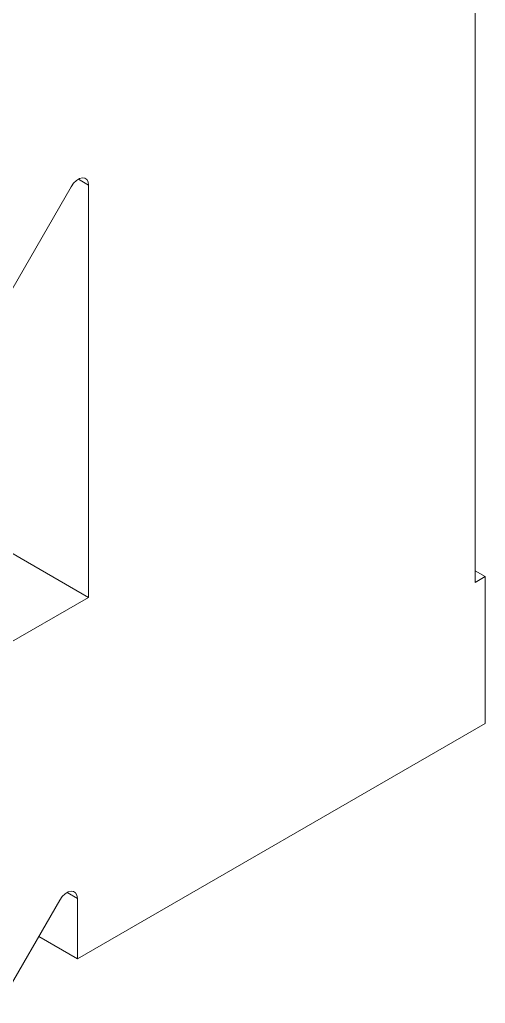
# Model space of a CAD drawing. Header units: inches. Extents: x 0.1 to 10.9, y 0 to 8.5.
# Drawn here: x 10.5808 to 10.6879, y 1.5737 to 1.8 of the extents above; entities that cross this region are included whole.
import ezdxf

# ---------------------------------------------------------------- set-up
doc = ezdxf.new("R2010")
doc.units = ezdxf.units.IN
doc.header["$MEASUREMENT"] = 0

msp = doc.modelspace()

# ---------------------------------------------------------------- linework, layer by layer
at = {"color": 7, "linetype": 'Continuous', "lineweight": 18}
for p, q in [((10.59669, 1.6671), (8.27668, 3.00642)), ((10.68555, 1.80659), (10.68555, 1.6705)), ((10.59669, 1.76193), (10.59434, 1.76329)), ((10.59267, 1.76153), (10.57784, 1.73584)), ((10.59669, 1.6671), (10.59669, 1.76193)), ((10.68791, 1.67186), (10.68555, 1.67322)), ((10.68555, 1.6705), (10.68791, 1.67186)), ((10.68791, 1.67186), (10.68791, 1.63811)), ((10.5743, 1.65418), (10.59669, 1.6671)), ((10.68791, 1.63811), (10.5941, 1.58395)), ((10.59008, 1.59746), (10.57637, 1.57371)), ((10.5941, 1.59786), (10.59174, 1.59922)), ((10.5941, 1.58395), (10.5941, 1.59786)), ((10.5941, 1.58395), (10.58523, 1.58907))]:
    msp.add_line(p, q, dxfattribs=at)
at = {"color": 7, "linetype": 'Continuous', "lineweight": 18, "flags": 128}
for points in [[(10.59669, 1.76193), (10.59659, 1.76266), (10.5963, 1.76321), (10.59583, 1.76354), (10.59524, 1.76361), (10.59457, 1.76341), (10.59388, 1.76297), (10.59322, 1.76233), (10.59267, 1.76153)], [(10.5941, 1.59786), (10.594, 1.59859), (10.5937, 1.59914), (10.59324, 1.59946), (10.59265, 1.59953), (10.59197, 1.59934), (10.59128, 1.5989), (10.59063, 1.59826), (10.59008, 1.59746)]]:
    msp.add_lwpolyline(points, dxfattribs=at)

doc.saveas('drawing.dxf')
